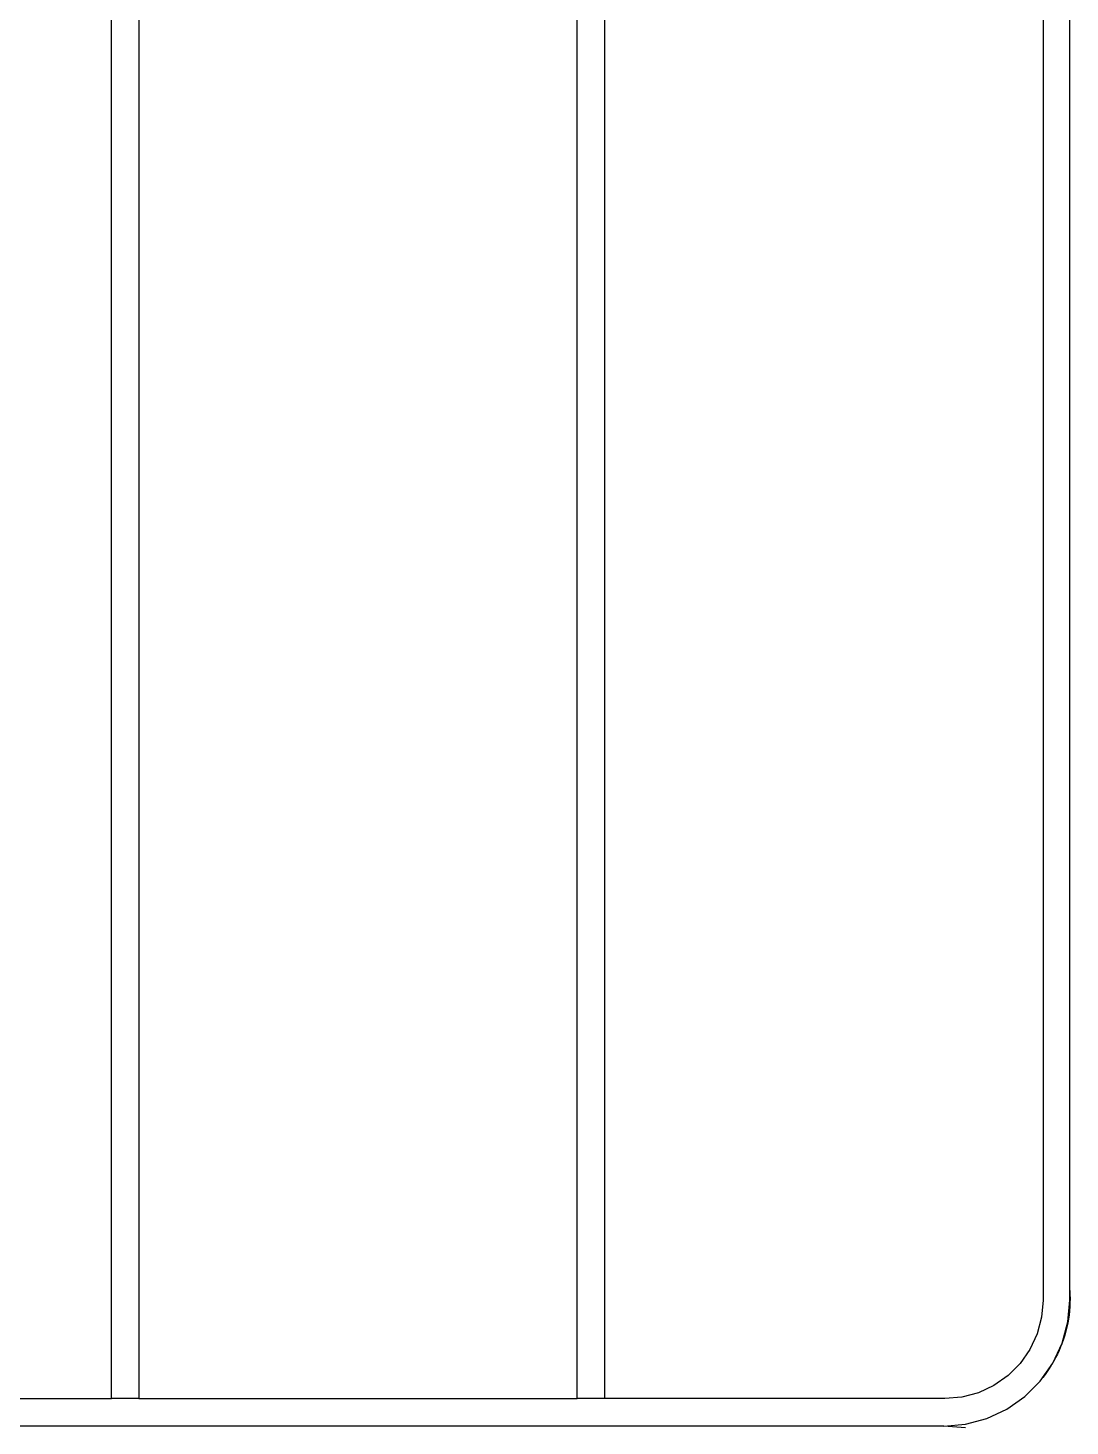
# Model space of a CAD drawing. Header units: millimetres. Extents: x 1422 to 6060, y -58 to 3182.
# Drawn here: x 3783.8 to 3974, y 1035.3 to 1290.4 of the extents above; entities that cross this region are included whole.
import ezdxf

# ---------------------------------------------------------------- set-up
doc = ezdxf.new("R2010")
doc.units = ezdxf.units.MM
doc.header["$MEASUREMENT"] = 0
doc.layers.add('Utwórz2D linie widoczne', color=7, linetype='Continuous', true_color=0x000000)

msp = doc.modelspace()

# ---------------------------------------------------------------- linework, layer by layer
at = {"layer": 'Utwórz2D linie widoczne'}
for p, q in [((3799.06, 1040.34), (3799.06, 1410.34)), ((3804.06, 1410.34), (3804.06, 1040.34)), ((3884.06, 1040.34), (3884.06, 1410.34)), ((3889.06, 1040.34), (3889.06, 1410.34)), ((3969.06, 1392.34), (3969.06, 1058.34)), ((3973.91, 1058.34), (3973.91, 1392.34)), ((3973.91, 1060.08), (3973.95, 1059.33)), ((3973.95, 1059.33), (3973.96, 1058.58)), ((3969.06, 1058.34), (3968.78, 1055.22)), ((3973.56, 1054.35), (3973.91, 1058.34)), ((3973.86, 1056.34), (3973.78, 1055.6)), ((3973.92, 1057.09), (3973.86, 1056.34)), ((3973.95, 1057.84), (3973.92, 1057.09)), ((3973.96, 1058.58), (3973.95, 1057.84)), ((3968.78, 1055.22), (3967.97, 1052.19)), ((3972.52, 1050.48), (3973.56, 1054.35)), ((3973.54, 1054.12), (3973.39, 1053.39)), ((3973.67, 1054.86), (3973.54, 1054.12)), ((3973.78, 1055.6), (3973.67, 1054.86)), ((3967.97, 1052.19), (3966.65, 1049.34)), ((3972.78, 1051.22), (3972.53, 1050.52)), ((3973.01, 1051.94), (3972.78, 1051.22)), ((3973.21, 1052.66), (3973.01, 1051.94)), ((3973.39, 1053.39), (3973.21, 1052.66)), ((3966.65, 1049.34), (3964.86, 1046.77)), ((3970.83, 1046.84), (3972.52, 1050.48)), ((3971.96, 1049.11), (3971.66, 1048.47)), ((3972.24, 1049.77), (3971.96, 1049.11)), ((3972.5, 1050.43), (3972.24, 1049.77)), ((3964.86, 1046.77), (3962.65, 1044.55)), ((3968.53, 1043.56), (3970.83, 1046.84)), ((3970.55, 1046.44), (3970.18, 1045.87)), ((3971.34, 1047.83), (3970.99, 1047.2)), ((3971.66, 1048.47), (3971.34, 1047.83)), ((3962.65, 1044.55), (3960.09, 1042.76)), ((3965.69, 1040.72), (3968.53, 1043.56)), ((3969.41, 1044.76), (3968.99, 1044.22)), ((3969.8, 1045.31), (3969.41, 1044.76)), ((3970.18, 1045.87), (3969.8, 1045.31)), ((3957.26, 1041.43), (3954.24, 1040.62)), ((3960.09, 1042.76), (3957.26, 1041.43)), ((3967.23, 1042.24), (3966.68, 1041.71)), ((3967.76, 1042.79), (3967.23, 1042.24)), ((3719.06, 1040.34), (3799.06, 1040.34)), ((3804.06, 1040.34), (3799.06, 1040.34)), ((3804.06, 1040.34), (3884.06, 1040.34)), ((3889.06, 1040.34), (3884.06, 1040.34)), ((3951.12, 1040.34), (3889.06, 1040.34)), ((3954.24, 1040.62), (3951.12, 1040.34)), ((3958.78, 1036.73), (3962.41, 1038.43)), ((3962.41, 1038.43), (3965.69, 1040.72)), ((3954.9, 1035.69), (3958.78, 1036.73)), ((3950.91, 1035.34), (3651.91, 1035.34)), ((3950.91, 1035.34), (3954.9, 1035.69)), ((3954.9, 1034.99), (3950.91, 1035.34))]:
    msp.add_line(p, q, dxfattribs=at)

doc.saveas('drawing.dxf')
